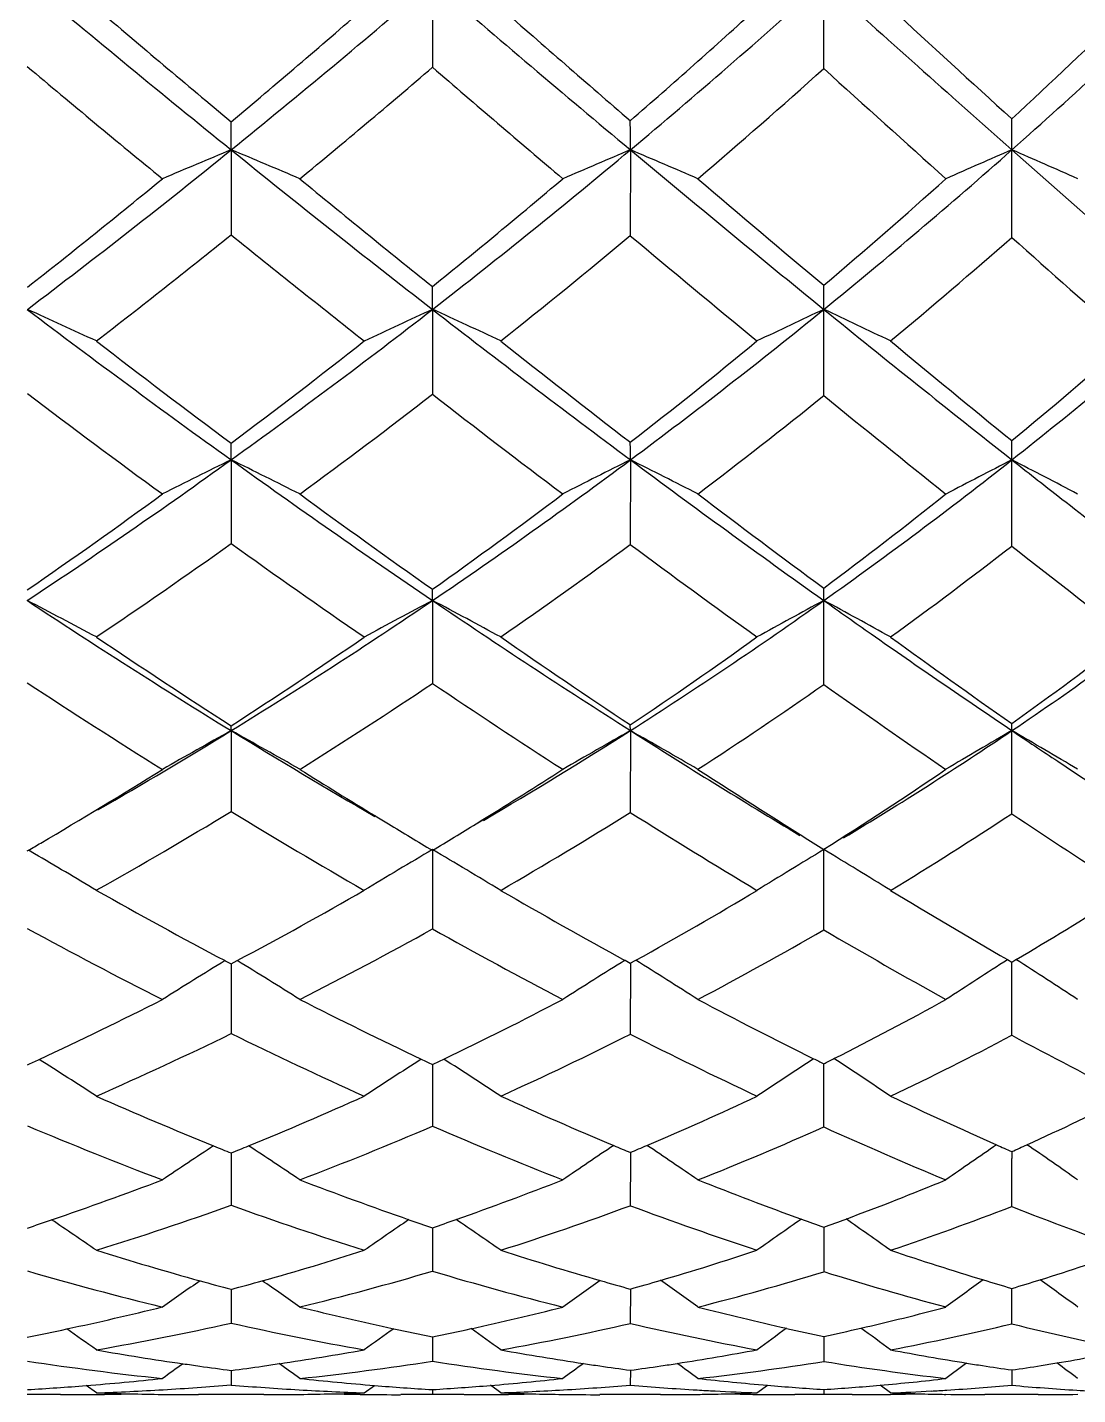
# Model space of a CAD drawing. Header units: millimetres. Extents: x 13495 to 14291, y -4366 to -3315.
# Drawn here: x 13905.293 to 13906.896, y -3559.988 to -3557.902 of the extents above; entities that cross this region are included whole.
import ezdxf

# ---------------------------------------------------------------- set-up
doc = ezdxf.new("R2010")
doc.units = ezdxf.units.MM
doc.header["$LTSCALE"] = 0.1
doc.layers.add('1', color=7, linetype='Continuous')

msp = doc.modelspace()

# ---------------------------------------------------------------- linework, layer by layer
at = {"layer": '1', "color": 7, "linetype": 'Continuous'}
for p, q in [((13905.9115, -3557.8329), (13905.9114, -3557.963)), ((13905.6043, -3558.089), (13905.6042, -3558.2184)), ((13906.2134, -3558.089), (13906.2133, -3558.22)), ((13905.9115, -3558.3324), (13905.9114, -3558.4619)), ((13905.6043, -3558.5619), (13905.6042, -3558.6897)), ((13906.2134, -3558.5619), (13906.2133, -3558.6911)), ((13905.9115, -3558.7764), (13905.9114, -3558.903)), ((13905.6043, -3558.975), (13905.6042, -3558.9676)), ((13906.2134, -3558.975), (13906.2133, -3558.9663)), ((13906.7955, -3558.975), (13906.7953, -3558.9642)), ((13905.6043, -3558.975), (13905.6042, -3559.0986)), ((13906.2134, -3558.975), (13906.2133, -3559.0998)), ((13905.978, -3559.1173), (13905.9885, -3559.1108)), ((13905.978, -3559.1173), (13905.9885, -3559.1109)), ((13905.2932, -3559.1584), (13905.2949, -3559.1575)), ((13905.3041, -3559.1628), (13905.2949, -3559.1575)), ((13905.9115, -3559.1565), (13905.9114, -3559.2776)), ((13906.789, -3559.3244), (13906.7953, -3559.3281)), ((13906.7953, -3559.3281), (13906.8018, -3559.3242)), ((13906.7953, -3559.3281), (13906.8018, -3559.3243)), ((13905.595, -3559.326), (13905.6042, -3559.3308)), ((13905.6042, -3559.3308), (13905.6135, -3559.3259)), ((13905.6042, -3559.3308), (13905.6135, -3559.3259)), ((13905.6043, -3559.3308), (13905.6042, -3559.4373)), ((13906.2052, -3559.3254), (13906.2133, -3559.3298)), ((13906.2133, -3559.3298), (13906.2215, -3559.3252)), ((13906.2133, -3559.3298), (13906.2215, -3559.3253)), ((13906.2134, -3559.3298), (13906.2133, -3559.4382)), ((13905.9115, -3559.4845), (13905.9114, -3559.5785)), ((13905.6043, -3559.627), (13905.6042, -3559.6991)), ((13905.6043, -3559.6193), (13905.6043, -3559.627)), ((13906.2134, -3559.6273), (13906.2133, -3559.6998)), ((13906.2134, -3559.6185), (13906.2134, -3559.6273)), ((13906.7955, -3559.6171), (13906.7955, -3559.6277)), ((13905.9115, -3559.7334), (13905.9114, -3559.7997)), ((13906.5086, -3559.7326), (13906.5084, -3559.8005)), ((13905.6043, -3559.8274), (13905.6042, -3559.8789)), ((13906.2134, -3559.8269), (13906.2133, -3559.8793)), ((13905.9115, -3559.9068), (13905.9114, -3559.937)), ((13905.9115, -3559.8998), (13905.9115, -3559.9068)), ((13906.5085, -3559.9071), (13906.5084, -3559.9374)), ((13906.5085, -3559.8992), (13906.5085, -3559.9071)), ((13906.7954, -3559.9503), (13906.7953, -3559.9737)), ((13905.6043, -3559.951), (13905.6042, -3559.9733)), ((13906.2134, -3559.9508), (13906.2133, -3559.9734)), ((13905.344, -3559.988), (13905.2932, -3559.9877)), ((13905.3986, -3559.9853), (13905.3829, -3559.974)), ((13905.6539, -3559.988), (13905.5542, -3559.988)), ((13905.8074, -3559.9853), (13905.823, -3559.9739)), ((13905.9114, -3559.9878), (13905.8629, -3559.988)), ((13905.9114, -3559.9803), (13905.9114, -3559.9878)), ((13905.9595, -3559.988), (13905.9114, -3559.9878)), ((13906.0155, -3559.9853), (13905.9998, -3559.9738)), ((13906.2593, -3559.988), (13906.1668, -3559.988)), ((13906.4066, -3559.9853), (13906.4224, -3559.9736)), ((13906.5084, -3559.9878), (13906.4644, -3559.988)), ((13906.5085, -3559.9801), (13906.5084, -3559.9878)), ((13906.5519, -3559.988), (13906.5084, -3559.9878)), ((13906.6104, -3559.9853), (13906.5944, -3559.9735)), ((13906.8357, -3559.988), (13906.7543, -3559.988))]:
    msp.add_line(p, q, dxfattribs=at)
for centre, radius, start, end in [((13919.4023, -3541.0114), 21.9552, 230.01169, 231.06309), ((13897.3507, -3547.8737), 13.1329, 308.93696, 310.6819), ((13925.2341, -3535.355), 29.6416, 229.31678, 230.08202), ((13899.1994, -3549.706), 10.9303, 309.91931, 311.96767), ((13851.3435, -3557.8376), 55.1651, 359.86749, 0.00483), ((13938.8555, -3521.8735), 48.3674, 228.02737, 228.48295), ((13900.8219, -3551.341), 9.0122, 311.51653, 313.91645), ((13920.1415, -3540.6092), 22.702, 229.50284, 230.182), ((13896.9574, -3547.7195), 13.4688, 309.94032, 311.07684), ((13926.5468, -3534.453), 31.145, 228.76003, 229.24217), ((13898.8518, -3549.5751), 11.2216, 310.99656, 312.31734), ((13941.9313, -3519.4354), 52.2014, 227.41934, 227.69445), ((13900.5322, -3551.2532), 9.2365, 312.69445, 314.22004), ((13919.1694, -3541.4627), 21.5586, 229.93524, 230.64754), ((13897.502, -3548.1643), 12.9125, 309.46393, 310.63697), ((13924.5045, -3536.4317), 28.4481, 229.18816, 229.71516), ((13899.3595, -3549.985), 10.714, 310.49121, 311.85526), ((13936.6963, -3524.6242), 44.9769, 227.84131, 228.161), ((13890.2013, -3558.0895), 15.403, 0.00176, 0.16087), ((13897.7898, -3558.0879), 8.4236, 359.99273, 0.2946), ((13901.1249, -3558.0877), 5.6706, 359.987, 0.4635), ((13897.6812, -3548.2838), 12.6063, 307.14487, 308.93997), ((13910.7557, -3570.4929), 13.4311, 112.55339, 113.03874), ((13900.8307, -3569.5815), 12.4445, 66.92031, 67.44372), ((13918.3496, -3542.3157), 20.2791, 231.06076, 232.16818), ((13899.3821, -3549.9233), 10.6464, 307.8282, 309.9154), ((13911.6552, -3570.9696), 13.9829, 112.90298, 113.36278), ((13901.4665, -3569.3237), 12.1964, 66.56826, 67.09464), ((13923.4385, -3537.5006), 26.8437, 230.08277, 230.89931), ((13900.8879, -3551.4148), 8.9132, 309.09495, 311.5138), ((13912.6673, -3571.6246), 14.7544, 113.45123, 113.87775), ((13862.4359, -3558.0928), 44.3597, 359.83223, 0.00492), ((13901.9751, -3569.1981), 12.1099, 66.02428, 66.54288), ((13935.149, -3526.0607), 42.7753, 228.48272, 228.97696), ((13897.3238, -3548.1631), 12.8935, 308.1774, 309.35251), ((13919.0934, -3541.8763), 21.0577, 230.53508, 231.24469), ((13899.0686, -3549.8253), 10.8905, 308.92661, 310.28433), ((13924.74, -3536.5561), 28.3724, 229.50756, 230.01547), ((13900.6156, -3551.3429), 9.114, 310.2832, 311.83818), ((13897.792, -3548.5202), 12.4534, 307.64758, 308.8525), ((13917.9574, -3542.9504), 19.6396, 231.02408, 231.7823), ((13899.5088, -3550.1639), 10.4809, 308.37555, 309.76836), ((13922.4379, -3538.8901), 25.2365, 229.99147, 230.56196), ((13900.9868, -3551.6057), 8.8047, 309.69499, 311.27761), ((13932.8547, -3528.9405), 39.1987, 228.33294, 228.6813), ((13898.9422, -3558.332), 6.9693, 359.9969, 0.28287), ((13902.0932, -3558.3313), 4.4154, 359.9868, 0.4648), ((13900.3328, -3569.306), 12.0427, 65.12419, 65.67525), ((13914.4758, -3546.2146), 15.204, 232.84606, 234.30285), ((13899.5967, -3550.2004), 10.2959, 305.69631, 307.8306), ((13911.35, -3570.2193), 13.0719, 114.58479, 115.08787), ((13901.0149, -3569.0325), 11.7674, 64.85193, 65.41017), ((13917.181, -3543.8217), 18.3729, 232.16588, 233.34866), ((13900.9751, -3551.5215), 8.7754, 306.65066, 309.09207), ((13912.3101, -3570.7386), 13.6957, 115.0622, 115.53419), ((13851.9941, -3558.3371), 54.5145, 359.8667, 0.00494), ((13901.5858, -3568.8563), 11.6184, 64.37569, 64.93114), ((13921.4611, -3539.934), 23.7081, 230.89895, 231.78699), ((13902.2514, -3552.7892), 7.3466, 308.2089, 311.01675), ((13914.9489, -3546.0011), 15.6353, 232.35109, 233.29698), ((13899.2997, -3550.1157), 10.5194, 306.8216, 308.21653), ((13917.8531, -3543.4333), 19.067, 231.62246, 232.37674), ((13900.7081, -3551.4521), 8.9709, 307.8557, 309.43621), ((13922.5088, -3539.2289), 24.8907, 230.30286, 230.85403), ((13902.0184, -3552.7433), 7.5057, 309.52731, 311.31741), ((13914.2934, -3546.5538), 14.9259, 232.91568, 233.90146), ((13899.739, -3550.4588), 10.1069, 306.20607, 307.64109), ((13916.7999, -3544.4313), 17.76, 232.18673, 232.99427), ((13901.1246, -3551.7754), 8.5862, 307.20565, 308.83195), ((13920.7762, -3540.9274), 22.6075, 230.86814, 231.47488), ((13900.0916, -3558.5624), 5.5127, 0.0055, 0.2689), ((13903.0878, -3558.5615), 3.1256, 359.9926, 0.4835), ((13904.5729, -3558.5613), 2.2226, 359.9857, 0.7403), ((13899.8757, -3550.5897), 9.8169, 303.49433, 305.69981), ((13911.0657, -3569.6889), 12.3951, 116.14299, 116.68434), ((13900.5428, -3568.8727), 11.4861, 63.27031, 63.85406), ((13913.7116, -3547.2796), 13.8931, 234.29956, 235.84499), ((13901.1403, -3551.7423), 8.4997, 304.14867, 306.64568), ((13911.9914, -3570.1343), 12.9347, 116.53254, 117.0446), ((13901.1717, -3568.6582), 11.2852, 62.878, 63.4641), ((13916.0156, -3545.3874), 16.421, 233.34969, 234.62287), ((13902.3228, -3552.8791), 7.2319, 305.36634, 308.2052), ((13913.0456, -3570.7532), 13.7, 117.14289, 117.61667), ((13863.9167, -3558.5657), 42.8788, 359.82935, 0.00513), ((13901.6624, -3568.5713), 11.2488, 62.27402, 62.84995), ((13899.6031, -3550.5276), 10.0078, 304.65025, 306.09799), ((13914.1623, -3547.0675), 14.3101, 233.79198, 234.78982), ((13900.897, -3551.6968), 8.6617, 305.3744, 307.00405), ((13916.6438, -3545.0124), 17.0779, 232.79157, 233.59607), ((13902.1053, -3552.8487), 7.369, 306.69213, 308.52262), ((13899.9922, -3550.8093), 9.6744, 303.97472, 305.45657), ((13913.4496, -3547.7221), 13.4847, 234.42308, 235.47735), ((13901.2663, -3551.9665), 8.3482, 304.67304, 306.34073), ((13915.5277, -3546.1381), 15.6312, 233.42432, 234.3015), ((13902.4295, -3553.066), 7.1224, 305.94485, 307.80499), ((13918.8385, -3543.3827), 19.4796, 231.81193, 232.47695), ((13904.194, -3558.7765), 1.7175, 0.003, 0.5698), ((13905.3243, -3558.7762), 1.1843, 359.9879, 0.8971), ((13900.0404, -3568.8276), 11.341, 61.80609, 62.40808), ((13911.3946, -3549.5607), 11.0525, 236.49343, 238.40642), ((13901.3153, -3552.001), 8.1873, 301.59105, 304.15116), ((13911.676, -3569.6745), 12.3287, 117.87655, 118.42557), ((13900.7203, -3568.5884), 11.1006, 61.50887, 62.118), ((13912.9062, -3548.4679), 12.4576, 235.84172, 237.50375), ((13902.399, -3552.9857), 7.1008, 302.49187, 305.36239), ((13912.6696, -3570.1724), 12.9548, 118.39699, 118.91108), ((13854.7298, -3558.7811), 51.7788, 359.86322, 0.00516), ((13901.279, -3568.4464), 10.9935, 60.99042, 61.59527), ((13903.4413, -3553.9965), 6.003, 303.97032, 307.22608), ((13911.718, -3549.4551), 11.3078, 236.02319, 237.27078), ((13901.0882, -3551.9711), 8.3274, 302.84075, 304.52032), ((13913.3092, -3548.2896), 12.8196, 235.32341, 236.39155), ((13902.1928, -3552.967), 7.2219, 303.8283, 305.69478), ((13915.3221, -3546.8192), 14.8394, 234.05071, 234.92806), ((13903.2549, -3553.9889), 6.1064, 305.43592, 307.51913), ((13911.2352, -3549.8441), 10.8331, 236.73557, 238.03029), ((13901.4507, -3552.2378), 8.0202, 302.06999, 303.79245), ((13912.6519, -3548.8944), 12.0667, 236.04121, 237.17197), ((13902.5391, -3553.221), 6.9325, 303.01545, 304.92891), ((13914.4364, -3547.6744), 13.7468, 234.78001, 235.72604), ((13901.4776, -3552.2636), 7.8786, 299.86576, 301.58646), ((13911.3788, -3569.346), 11.8702, 119.10875, 119.68986), ((13900.2521, -3568.5863), 11.0011, 60.26172, 60.88829), ((13910.9226, -3550.327), 10.1524, 238.40941, 239.85168), ((13902.4934, -3553.131), 6.9276, 300.30533, 302.47875), ((13912.331, -3569.776), 12.4131, 119.52663, 120.07553), ((13900.874, -3568.4005), 10.8328, 59.84103, 60.46919), ((13912.1725, -3549.618), 11.0934, 237.50871, 239.07956), ((13903.4814, -3554.0546), 5.9325, 301.02035, 303.96209), ((13913.4277, -3570.379), 13.1924, 120.18068, 120.68741), ((13866.9969, -3558.9788), 39.7987, 359.82287, 0.00546), ((13901.3467, -3568.3411), 10.8358, 59.19532, 59.81115), ((13901.301, -3552.3064), 7.9302, 300.3973, 301.96606), ((13911.2369, -3550.2111), 10.4116, 237.93201, 238.67694), ((13902.3117, -3553.1448), 7.008, 301.64464, 302.82157), ((13912.4972, -3549.5241), 11.342, 236.97936, 238.12866), ((13903.3177, -3554.0774), 5.9978, 302.1391, 304.26845), ((13901.6415, -3552.5476), 7.6562, 299.38741, 301.16971), ((13910.6593, -3550.7793), 9.7347, 238.71595, 240.1048), ((13911.1061, -3550.4253), 10.1607, 238.67883, 238.81068), ((13902.645, -3553.3884), 6.7344, 300.03232, 301.99596), ((13911.8374, -3550.1758), 10.5484, 237.77998, 239.01257), ((13903.6007, -3554.2518), 5.8076, 301.21373, 303.37254), ((13913.3279, -3549.3208), 11.7619, 236.26151, 237.2554), ((13911.0347, -3550.5435), 10.0225, 238.81007, 239.25808), ((13902.3663, -3553.2333), 6.904, 300.89582, 301.5422), ((13901.4193, -3552.5072), 7.6972, 300.23201, 300.3939), ((13911.9926, -3569.4619), 11.9659, 120.54434, 121.12521), ((13900.4343, -3568.4365), 10.7758, 58.80555, 59.44993), ((13913.0186, -3569.9507), 12.6053, 121.09451, 121.6375), ((13859.3386, -3559.1611), 47.17, 359.85669, 0.00551), ((13900.9812, -3568.3183), 10.7001, 58.2582, 58.89693), ((13899.7537, -3568.6582), 10.9986, 59.12016, 59.69192), ((13909.571, -3551.8106), 8.5023, 240.61051, 242.11875), ((13902.4627, -3553.3999), 6.7115, 297.99928, 299.89049), ((13910.591, -3551.3057), 9.1407, 239.96253, 241.32667), ((13903.3754, -3554.1701), 5.8887, 298.90276, 300.98085), ((13911.6869, -3550.8433), 9.7938, 238.77881, 239.9932), ((13904.2742, -3555.0121), 4.9984, 300.3772, 302.4326), ((13909.1903, -3552.1044), 8.1629, 241.48306, 243.11766), ((13902.7689, -3553.6073), 6.4829, 296.97049, 298.99584), ((13910.1301, -3551.7141), 8.6605, 240.84883, 242.34427), ((13903.6664, -3554.3634), 5.6781, 297.8215, 300.0352), ((13911.1345, -3551.3651), 9.1668, 239.69159, 241.03277), ((13913.8096, -3570.2941), 13.0239, 122.61925, 123.11194), ((13901.0452, -3568.3139), 10.6749, 56.76484, 57.36641), ((13911.6497, -3569.2), 11.5826, 121.51632, 122.07263), ((13899.9763, -3568.5163), 10.7816, 57.87814, 58.47584), ((13912.6679, -3569.689), 12.2136, 121.94715, 122.47357), ((13900.5875, -3568.3565), 10.6445, 57.43846, 58.04265), ((13870.943, -3559.3229), 35.8525, 359.81319, 359.99181), ((13902.6027, -3553.6699), 6.4074, 295.00592, 296.87725), ((13909.1992, -3552.5277), 7.6945, 243.02585, 244.56336), ((13903.4535, -3554.3137), 5.7252, 295.6142, 297.6482), ((13910.0726, -3552.2696), 8.0461, 242.17099, 243.58306), ((13904.2923, -3555.0429), 4.9627, 296.7252, 298.9568), ((13902.8894, -3553.8495), 6.2124, 293.82238, 295.91317), ((13908.8217, -3552.8454), 7.3352, 243.98303, 245.73576), ((13903.7246, -3554.4775), 5.55, 294.3799, 296.6426), ((13909.6251, -3552.6977), 7.5548, 243.15316, 244.78443), ((13904.5408, -3555.1756), 4.8236, 295.4081, 297.8662), ((13910.4605, -3552.6053), 7.7553, 241.79626, 243.28265), ((13902.6719, -3553.8171), 6.2448, 294.81971, 295.00186), ((13899.5047, -3568.6235), 10.8343, 57.04341, 57.59215), ((13912.2983, -3569.4481), 11.8511, 122.70878, 123.20975), ((13909.087, -3552.7611), 7.4356, 244.57145, 244.71735), ((13903.4836, -3554.3755), 5.6565, 295.418, 295.6105), ((13900.1688, -3568.4395), 10.6545, 56.71797, 57.27553), ((13913.4469, -3570.0747), 12.6768, 123.26841, 123.73625), ((13909.9532, -3552.507), 7.7803, 243.59311, 243.72053), ((13904.3024, -3555.0625), 4.9406, 296.5205, 296.7227), ((13863.3067, -3559.4662), 43.2019, 359.84957, 359.97733), ((13900.7036, -3568.3399), 10.6046, 56.15171, 56.71167), ((13908.0852, -3553.4479), 6.6515, 246.17635, 247.85115), ((13903.5246, -3554.4666), 5.5566, 292.2758, 294.2561), ((13908.8482, -3553.284), 6.8607, 245.61403, 247.1859), ((13904.3119, -3555.0822), 4.9188, 293.0617, 295.205), ((13909.5917, -3553.2592), 6.9458, 244.582, 246.05096), ((13905.0868, -3555.7812), 4.1993, 294.3553, 296.7033), ((13907.7733, -3553.6744), 6.4033, 247.21287, 249.19989), ((13903.7875, -3554.6202), 5.394, 290.8698, 293.1888), ((13908.4983, -3553.5792), 6.5332, 246.67461, 248.56044), ((13904.5603, -3555.2183), 4.7766, 291.5716, 294.0703), ((13909.201, -3553.6195), 6.5401, 245.68817, 247.46882), ((13911.8887, -3569.1837), 11.4681, 123.38916, 123.85794), ((13907.9992, -3553.6574), 6.425, 247.85753, 248.11418), ((13903.5509, -3554.5299), 5.488, 291.9715, 292.2724), ((13899.7347, -3568.5487), 10.7096, 56.09263, 56.59492), ((13912.958, -3569.7106), 12.1614, 123.82652, 124.26846), ((13908.7514, -3553.5116), 6.6134, 247.19474, 247.43256), ((13904.3092, -3555.0751), 4.9263, 292.7379, 293.0581), ((13900.3234, -3568.4266), 10.619, 55.6414, 56.14817), ((13914.1495, -3570.337), 13.0216, 124.51002, 124.92332), ((13909.4676, -3553.5353), 6.6431, 246.06145, 246.27986), ((13905.0788, -3555.763), 4.2192, 294.007, 294.353), ((13900.7684, -3568.3951), 10.6696, 54.94991, 55.4555), ((13876.4532, -3559.5933), 30.3423, 359.79677, 359.93504), ((13903.5941, -3554.6424), 5.3675, 288.8715, 290.7918), ((13907.8638, -3554.0098), 6.0475, 249.12643, 250.80498), ((13904.3371, -3555.1422), 4.8536, 289.376, 291.4278), ((13908.5434, -3554.0303), 6.0545, 248.41926, 250.01826), ((13905.0742, -3555.7505), 4.2324, 290.2982, 292.515), ((13903.8441, -3554.7734), 5.2307, 287.2883, 289.6637), ((13907.5636, -3554.2419), 5.7983, 250.24933, 252.36838), ((13904.5736, -3555.254), 4.7385, 287.7159, 290.2453), ((13908.2128, -3554.3282), 5.7316, 249.58307, 251.63137), ((13912.54, -3569.4875), 11.8237, 124.30869, 124.7094), ((13907.7987, -3554.1946), 5.8516, 250.81223, 251.1842), ((13904.347, -3555.17), 4.8241, 288.9227, 289.3743), ((13899.953, -3568.496), 10.6272, 55.21652, 55.66296), ((13913.7094, -3570.1024), 12.6545, 124.87145, 125.24649), ((13908.4651, -3554.2426), 5.8282, 250.02831, 250.38379), ((13905.0716, -3555.7433), 4.2401, 289.808, 290.2979), ((13900.4767, -3568.4111), 10.5985, 54.63858, 55.08753), ((13905.2937, -3555.8349), 4.1474, 288.5102, 291.2274), ((13908.8279, -3554.5445), 5.5426, 248.4871, 250.4577), ((13903.6245, -3554.7307), 5.2741, 288.4457, 288.8695), ((13899.2957, -3568.6637), 10.7881, 55.54879, 55.98812), ((13907.0201, -3554.5582), 5.4561, 252.711, 254.4438), ((13904.3579, -3555.2041), 4.7884, 285.6752, 287.6204), ((13907.6721, -3554.5841), 5.442, 252.2775, 253.9496), ((13905.0602, -3555.7095), 4.2758, 286.2838, 288.3537), ((13908.2844, -3554.7711), 5.2696, 251.478, 253.0946), ((13905.7502, -3556.3163), 3.662, 287.2926, 289.5217), ((13906.7585, -3554.7232), 5.2834, 253.899, 256.2134), ((13904.5878, -3555.3001), 4.6902, 283.831, 286.3918), ((13907.3933, -3554.7969), 5.2177, 253.5004, 255.7648), ((13905.2777, -3555.7853), 4.1996, 284.3199, 287.0408), ((13907.9882, -3555.0296), 4.995, 252.768, 254.995), ((13912.1103, -3569.2704), 11.505, 124.72348, 125.0721), ((13906.9785, -3554.7059), 5.3026, 254.4482, 254.9791), ((13904.3654, -3555.2304), 4.761, 285.0825, 285.6739), ((13899.5547, -3568.6037), 10.6971, 54.87719, 55.25259), ((13913.1478, -3569.7241), 12.1218, 125.15882, 125.49035), ((13907.6195, -3554.7646), 5.254, 253.9568, 254.4761), ((13905.0536, -3555.6865), 4.2997, 285.6472, 286.2821), ((13900.1483, -3568.4758), 10.6008, 54.4184, 54.79841), ((13914.3618, -3570.347), 12.9953, 125.84427, 126.15511), ((13908.2159, -3554.9936), 5.0368, 253.1037, 253.6182), ((13905.7377, -3556.2761), 3.7041, 286.5917, 287.2925), ((13900.572, -3568.4686), 10.6863, 53.71666, 54.09627), ((13883.1226, -3559.7851), 23.673, 359.77023, 359.90119), ((13904.3762, -3555.2733), 4.7167, 281.9554, 283.7765), ((13906.912, -3554.9696), 5.0307, 256.1651, 257.8423), ((13905.0498, -3555.6697), 4.317, 282.3114, 284.2204), ((13907.5205, -3555.1411), 4.8646, 255.67, 257.3085), ((13905.7147, -3556.1919), 3.7914, 282.9627, 284.9843), ((13904.3833, -3555.307), 4.6824, 281.2056, 281.9556), ((13899.1318, -3568.7417), 10.8213, 54.61166, 54.90531), ((13904.5989, -3555.347), 4.6421, 279.9197, 282.5078), ((13906.6631, -3555.1303), 4.8652, 257.4296, 259.8696), ((13912.6832, -3569.506), 11.7973, 125.38062, 125.65024), ((13906.8822, -3555.1064), 4.8907, 257.8469, 258.5515), ((13905.0473, -3555.6585), 4.3284, 281.5158, 282.3118), ((13899.8041, -3568.5558), 10.6379, 54.27495, 54.57465), ((13905.262, -3555.7205), 4.2663, 280.1737, 282.8851), ((13907.2601, -3555.3486), 4.6501, 256.9914, 259.4242), ((13913.7969, -3570.0191), 12.5146, 125.93931, 126.19477), ((13907.4809, -3555.3144), 4.6869, 257.3156, 258.0254), ((13905.7049, -3556.1501), 3.8343, 282.0964, 282.9642), ((13900.3185, -3568.482), 10.6255, 53.69053, 53.99272), ((13905.9139, -3556.2158), 3.7687, 280.6493, 283.5254), ((13907.8139, -3555.7116), 4.2911, 256.2686, 258.7104), ((13906.2173, -3555.2383), 4.7525, 260.0792, 261.6943), ((13905.0407, -3555.6235), 4.364, 278.3917, 280.118), ((13906.8309, -3555.3795), 4.6128, 259.819, 261.4075), ((13905.6848, -3556.0472), 3.9391, 278.7626, 280.5583), ((13907.4086, -3555.6802), 4.3139, 259.3376, 260.9029), ((13906.3105, -3556.5893), 3.3958, 279.3834, 281.2651), ((13905.9897, -3555.3418), 4.6475, 261.3814, 263.9445), ((13912.264, -3569.364), 11.5815, 125.54732, 125.73866), ((13906.2071, -3555.3071), 4.6828, 261.6971, 262.012), ((13906.2018, -3555.3445), 4.6451, 262.0117, 262.608), ((13905.0383, -3555.6071), 4.3807, 277.4231, 278.056), ((13905.0389, -3555.6118), 4.3758, 278.0561, 278.3922), ((13899.4497, -3568.6453), 10.7031, 54.20967, 54.4172), ((13905.2507, -3555.6526), 4.3351, 276.069, 278.7664), ((13906.5975, -3555.5229), 4.4672, 261.1656, 263.7383), ((13913.2957, -3569.7952), 12.1776, 125.9777, 126.16071), ((13906.8147, -3555.4838), 4.5072, 261.4123, 261.7334), ((13906.8084, -3555.5278), 4.4628, 261.7329, 262.3376), ((13905.6756, -3555.9865), 4.0006, 277.725, 278.4008), ((13905.6797, -3556.0143), 3.9725, 278.4012, 278.7637), ((13900.042, -3568.5197), 10.6103, 53.74696, 53.958), ((13905.8854, -3556.0516), 3.9354, 276.2881, 279.109), ((13907.1706, -3555.8621), 4.1287, 260.7709, 263.3842), ((13914.4943, -3570.3773), 13.0108, 126.65746, 126.83076), ((13907.3868, -3555.813), 4.1794, 260.9092, 261.2451), ((13907.3782, -3555.8691), 4.1227, 261.2445, 261.8719), ((13906.2965, -3556.5039), 3.4824, 278.2357, 278.9812), ((13906.302, -3556.5391), 3.4467, 278.9818, 279.386), ((13900.4461, -3568.535), 10.7271, 53.04022, 53.25213), ((13905.0346, -3555.5749), 4.413, 274.5273, 276.0463), ((13906.1834, -3555.5057), 4.4828, 263.926, 265.389), ((13905.6646, -3555.8921), 4.0956, 274.6947, 276.2471), ((13906.7793, -3555.7704), 4.2184, 263.7009, 265.1466), ((13906.2772, -3556.3499), 3.6376, 275.004, 276.5947), ((13905.0332, -3555.5579), 4.4301, 273.3652, 274.528), ((13905.344, -3555.5716), 4.4164, 269.9998, 270.7083), ((13905.2434, -3555.5674), 4.4206, 272.0119, 273.3334), ((13905.555, -3555.533), 4.455, 267.9871, 268.6372), ((13905.3442, -3555.5911), 4.397, 270.7083, 271.3663), ((13905.5545, -3555.5536), 4.4344, 268.6371, 269.2871), ((13905.5543, -3555.578), 4.41, 269.2871, 269.9996), ((13905.2448, -3555.5917), 4.3962, 273.3337, 274.6902), ((13905.9682, -3555.5582), 4.4301, 265.2869, 266.6334), ((13905.6539, -3555.6785), 4.3095, 269.9996, 270.7334), ((13905.9633, -3555.6416), 4.3465, 266.6335, 267.9438), ((13905.6543, -3555.7091), 4.2789, 270.7335, 271.3932), ((13905.655, -3555.7374), 4.2507, 271.3932, 272.0538), ((13905.8634, -3555.6511), 4.3369, 268.6125, 269.2596), ((13905.8629, -3555.6858), 4.3023, 269.2595, 269.9995), ((13906.1761, -3555.5955), 4.3928, 265.39, 266.5459), ((13905.66, -3555.8374), 4.1505, 273.4723, 274.6953), ((13905.9596, -3555.8251), 4.1629, 269.9994, 270.7708), ((13905.8659, -3555.8342), 4.1537, 272.0644, 273.387), ((13906.1684, -3555.7479), 4.2401, 267.9334, 268.5764), ((13905.9601, -3555.8661), 4.122, 270.771, 271.4316), ((13906.1674, -3555.7885), 4.1996, 268.5764, 269.2198), ((13906.1668, -3555.8335), 4.1546, 269.2196, 269.9993), ((13905.8696, -3555.8972), 4.0907, 273.3868, 274.8195), ((13906.5647, -3555.8456), 4.1428, 265.1349, 266.5504), ((13906.2594, -3556.0108), 3.9772, 269.999, 270.8226), ((13906.5598, -3555.9233), 4.0649, 266.5535, 266.9371), ((13906.26, -3556.0528), 3.9352, 270.8234, 271.2031), ((13906.5566, -3555.9843), 4.0038, 266.9357, 267.8528), ((13906.2604, -3556.0745), 3.9136, 271.2032, 271.4843), ((13906.2611, -3556.1019), 3.8861, 271.4838, 272.1451), ((13906.4655, -3555.9481), 4.0399, 268.5281, 268.7986), ((13906.465, -3555.9725), 4.0156, 268.7985, 269.1659), ((13906.4645, -3556.0168), 3.9712, 269.1651, 269.999), ((13906.7684, -3555.8978), 4.0906, 265.1483, 266.357), ((13906.2698, -3556.2655), 3.7223, 273.6765, 275.0047), ((13906.5519, -3556.2303), 3.7577, 269.9987, 270.8919), ((13906.4685, -3556.2308), 3.7572, 272.1642, 273.1124), ((13906.7568, -3556.1156), 3.8724, 267.8337, 268.4638), ((13906.5526, -3556.2787), 3.7093, 270.8931, 271.2454), ((13906.5532, -3556.3032), 3.6848, 271.2455, 271.5519), ((13906.7557, -3556.1544), 3.8337, 268.4643, 268.7565), ((13906.4708, -3556.2755), 3.7125, 273.1136, 273.4781), ((13906.7551, -3556.1812), 3.8069, 268.7565, 269.0944), ((13906.7544, -3556.233), 3.755, 269.0931, 269.9985), ((13906.4747, -3556.3358), 3.652, 273.4748, 275.0366), ((13907.126, -3556.2794), 3.7091, 264.8858, 266.426), ((13906.8358, -3556.4814), 3.5066, 269.998, 270.9829), ((13907.1195, -3556.378), 3.6102, 266.4314, 266.7512)]:
    msp.add_arc(centre, radius, start, end, dxfattribs=at)
for points, knots in [([(13906.7955, -3558.5619), (13906.8188, -3558.5802), (13906.9108, -3558.6523), (13907.0034, -3558.7236), (13907.0729, -3558.7764)], [0, 0, 0, 0, 0.253133, 1, 1, 1, 1]), ([(13906.5086, -3558.7764), (13906.5326, -3558.7935), (13906.6276, -3558.8605), (13906.7235, -3558.9264), (13906.7955, -3558.975)], [0, 0, 0, 0, 0.25312, 1, 1, 1, 1]), ([(13906.7955, -3558.975), (13906.8188, -3558.9906), (13906.9106, -3559.0521), (13907.0032, -3559.1123), (13907.0729, -3559.1565)], [0, 0, 0, 0, 0.253561, 1, 1, 1, 1])]:
    msp.add_open_spline(points, degree=3, knots=knots, dxfattribs=at)

doc.saveas('drawing.dxf')
